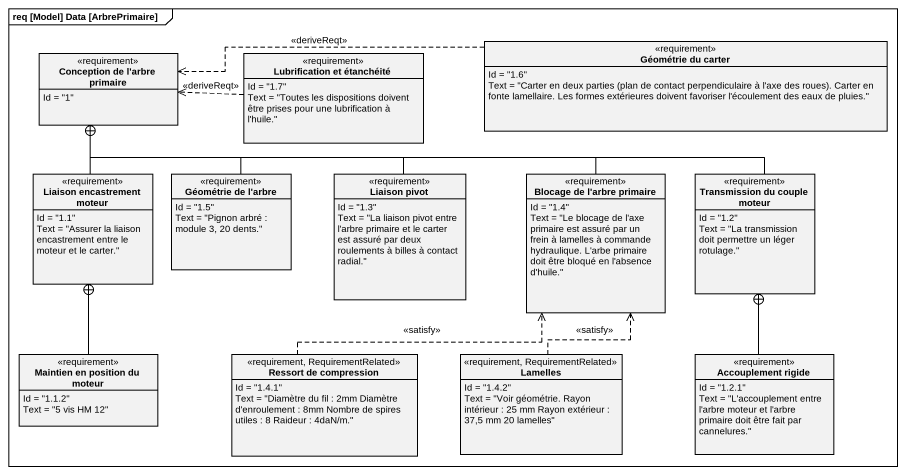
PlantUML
@startuml
mainframe req [Model] Data [ArbrePrimaire]
hide circle
hide empty members
class "Géométrie du carter" as Géométrie_du_carter <<requirement>> {
  Id = "1.6"
  {field} Text = "Carter en deux parties (plan de contact perpendiculaire à l'axe des roues). Carter en fonte lamellaire. Les formes extérieures doivent favoriser l'écoulement des eaux de pluies."
}
class "Conception de l'arbre primaire" as Conception_de_l_arbre <<requirement>> {
  Id = "1"
}
class "Lubrification et étanchéité" as Lubrification_et_étanchéité <<requirement>> {
  Id = "1.7"
  Text = "Toutes les dispositions doivent être prises pour une lubrification à l'huile."
}
class "Liaison encastrement moteur" as Liaison_encastrement_moteur <<requirement>> {
  Id = "1.1"
  Text = "Assurer la liaison encastrement entre le moteur et le carter."
}
class "Géométrie de l'arbre" as Géométrie_de_l_arbre <<requirement>> {
  Id = "1.5"
  Text = "Pignon arbré : module 3, 20 dents."
}
class "Liaison pivot" as Liaison_pivot <<requirement>> {
  Id = "1.3"
  Text = "La liaison pivot entre l'arbre primaire et le carter est assuré par deux roulements à billes à contact radial."
}
class "Blocage de l'arbre primaire" as Blocage_de_l_arbre_primaire <<requirement>> {
  Id = "1.4"
  Text = "Le blocage de l'axe primaire est assuré par un frein à lamelles à commande hydraulique. L'arbe primaire doit être bloqué en l'absence d'huile."
}
class "Transmission du couple moteur" as Transmission_du_couple <<requirement>> {
  Id = "1.2"
  Text = "La transmission doit permettre un léger rotulage."
}
class "Maintien en position du moteur" as Maintien_en_position_du <<requirement>> {
  Id = "1.1.2"
  Text = "5 vis HM 12"
}
class "Ressort de compression" as Ressort_de_compression <<requirement, RequirementRelated>> {
  Id = "1.4.1"
  Text = "Diamètre du fil : 2mm Diamètre d'enroulement : 8mm Nombre de spires utiles : 8 Raideur : 4daN/m."
}
class Lamelles <<requirement, RequirementRelated>> {
  Id = "1.4.2"
  Text = "Voir géométrie. Rayon intérieur : 25 mm Rayon extérieur : 37,5 mm 20 lamelles"
}
class "Accouplement rigide" as Accouplement_rigide <<requirement>> {
  Id = "1.2.1"
  Text = "L'accouplement entre l'arbre moteur et l'arbre primaire doit être fait par cannelures."
}
Géométrie_du_carter .left.> Conception_de_l_arbre : <<deriveReqt>>
Lubrification_et_étanchéité .left.> Conception_de_l_arbre : <<deriveReqt>>
Liaison_encastrement_moteur -up-+ Conception_de_l_arbre
Géométrie_de_l_arbre -up-+ Conception_de_l_arbre
Liaison_pivot -left-+ Conception_de_l_arbre
Blocage_de_l_arbre_primaire -left-+ Conception_de_l_arbre
Transmission_du_couple -left-+ Conception_de_l_arbre
Maintien_en_position_du -up-+ Liaison_encastrement_moteur
Ressort_de_compression .right.> Blocage_de_l_arbre_primaire : <<satisfy>>
Lamelles .up.> Blocage_de_l_arbre_primaire : <<satisfy>>
Accouplement_rigide -up-+ Transmission_du_couple
@enduml
